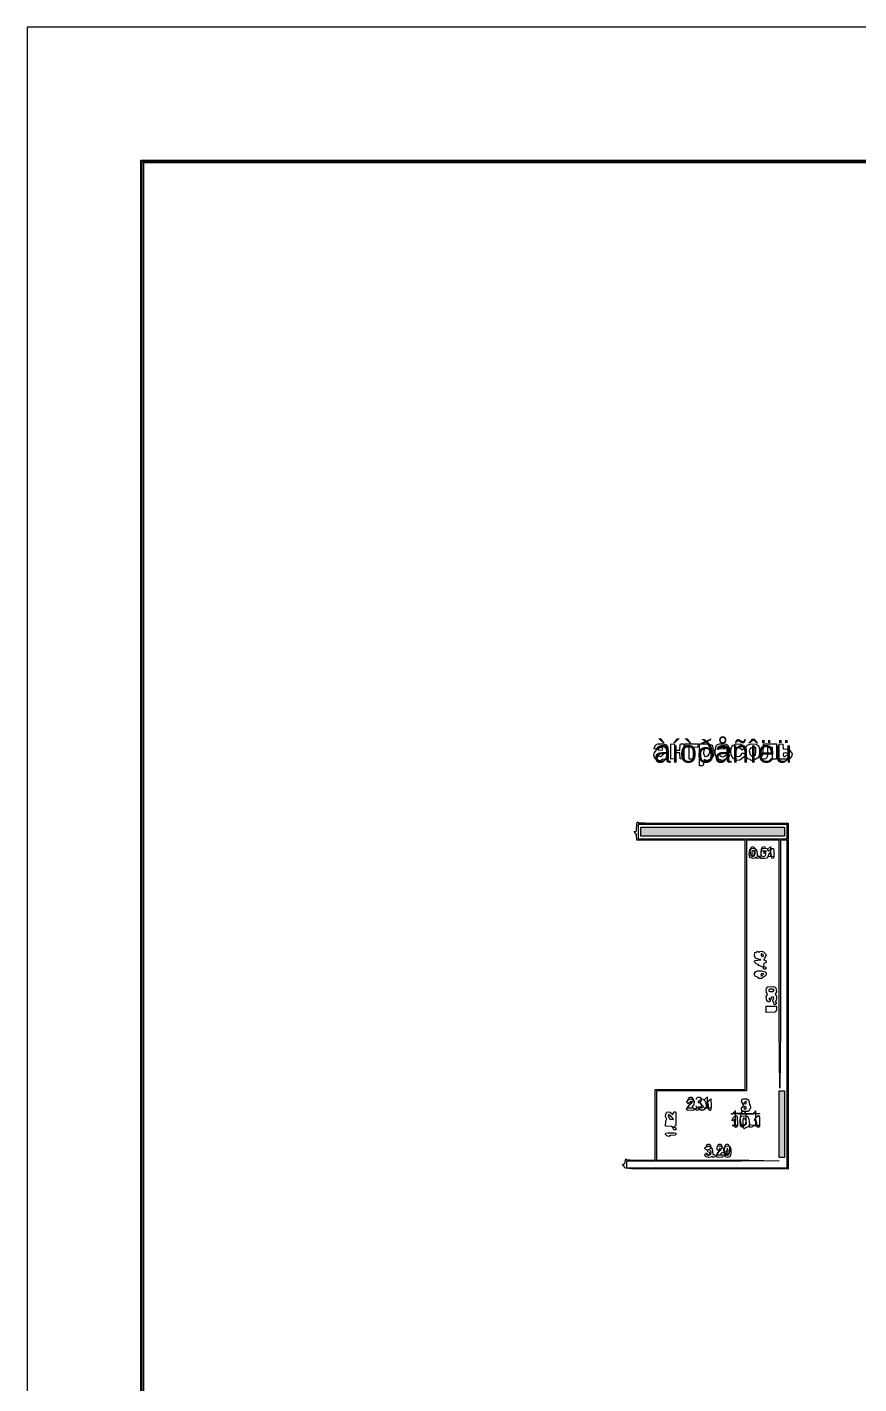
# Model space of a CAD drawing. Header units: millimetres. Extents: x 0 to 150324, y -100295 to 111760.
# Drawn here: x 0 to 21574, y 76556 to 111760 of the extents above; entities that cross this region are included whole.
import ezdxf
from ezdxf.enums import TextEntityAlignment as Align

# ---------------------------------------------------------------- set-up
doc = ezdxf.new("R2010")
doc.units = ezdxf.units.MM
for name, color, linetype in [('A-PLAN-GRAPHICS', 7, 'Continuous'), ('A-RASTER-UNDERLAY', 8, 'Continuous'), ('A-TEXT-OCR', 3, 'Continuous'), ('A-WALLS-FILL', 9, 'Continuous'), ('A-WALLS-OUTLINE', 8, 'Continuous'), ('SHEET-FRAME', 1, 'Continuous')]:
    doc.layers.add(name, color=color, linetype=linetype)
picture_1 = doc.add_image_def('image1.png', size_in_pixel=(2463, 3095))

msp = doc.modelspace()

# ---------------------------------------------------------------- hatches: boundary and pattern name
at = {"layer": 'A-WALLS-FILL'}
h = msp.add_hatch(color=9, dxfattribs=at)
h.paths.add_polyline_path([(50190, 13445), (50190, 13073), (49953, 13073), (49953, 13445), (50072, 13445)])
h.paths.add_polyline_path([(25840, 21302), (25840, 18220), (25603, 18220), (25603, 21302), (25722, 21302)])
h.paths.add_polyline_path([(64042, 21844), (64042, 18288), (63839, 18288), (63839, 21844), (63940, 21844)])
h.paths.add_polyline_path([(35391, 21370), (31801, 21370), (31801, 21878), (31936, 21878), (31936, 21505), (35221, 21505), (35221, 21810), (35391, 21810), (35391, 21590)])
h.paths.add_polyline_path([(57810, 21370), (54153, 21370), (54153, 21912), (54390, 21912), (54390, 21505), (57641, 21505), (57641, 21912), (57810, 21912), (57810, 21641)])
h.paths.add_polyline_path([(25840, 24181), (25840, 22487), (25603, 22487), (25603, 24181), (25722, 24181)])
h.paths.add_polyline_path([(64042, 24181), (64042, 22792), (63839, 22792), (63839, 24181), (63940, 24181)])
h.paths.add_polyline_path([(63771, 26077), (63771, 24350), (57810, 24350), (57810, 23165), (57676, 23168), (57569, 23196), (57269, 23199), (57269, 27805), (54390, 27805), (54390, 23199), (54153, 23199), (54153, 28042), (57269, 28042), (57269, 30717), (57506, 30717), (57506, 24486), (57878, 24486), (57878, 24587), (63534, 24587), (63534, 26077), (63652, 26077)])
h.paths.add_polyline_path([(25840, 26619), (26077, 26619), (26077, 24587), (31936, 24587), (31936, 23300), (31801, 23300), (31801, 24350), (25840, 24350), (25840, 25485)])
h.paths.add_polyline_path([(35323, 27838), (35323, 23300), (35086, 23300), (35086, 27601), (32241, 27601), (32241, 23300), (32139, 23300), (32139, 27838), (33731, 27838)])
h.paths.add_polyline_path([(41656, 24892), (41656, 25739), (41980, 25733), (42032, 25720), (42048, 25694), (42062, 24892), (41859, 24892)])
h.paths.add_polyline_path([(48091, 25739), (48091, 24892), (47650, 24892), (47650, 25739), (47871, 25739)])
h.paths.add_polyline_path([(36949, 25502), (36949, 25129), (35865, 25129), (35865, 25502), (36407, 25502)])
h.paths.add_polyline_path([(52900, 25129), (52900, 25502), (53786, 25499), (53959, 25477), (53980, 25403), (53983, 25129), (53442, 25129)])
h.paths.add_polyline_path([(26077, 34375), (26077, 29498), (25840, 29498), (25840, 34375), (25959, 34375)])
h.paths.add_polyline_path([(63771, 31056), (63771, 29769), (63534, 29769), (63534, 31056), (63652, 31056)])
h.paths.add_polyline_path([(32106, 30954), (32106, 30615), (26247, 30615), (26247, 30954), (29176, 30954)])
h.paths.add_polyline_path([(37050, 30954), (37050, 30615), (35797, 30615), (35797, 30954), (36424, 30954)])
h.paths.add_polyline_path([(53746, 31056), (53746, 30683), (52561, 30683), (52561, 31056), (53154, 31056)])
h.paths.add_polyline_path([(26077, 37490), (26077, 35560), (25840, 35560), (25840, 37490), (25959, 37490)])
h.paths.add_polyline_path([(63771, 37626), (63771, 36034), (63534, 36034), (63534, 37626), (63652, 37626)])
h.paths.add_polyline_path([(37016, 37050), (37016, 36678), (35865, 36678), (35865, 37050), (36441, 37050)])
h.paths.add_polyline_path([(53746, 37050), (53746, 36678), (52561, 36678), (52561, 37050), (53154, 37050)])
h.paths.add_polyline_path([(26077, 43451), (26077, 42469), (25840, 42469), (25840, 43451), (25959, 43451)])
h.paths.add_polyline_path([(63771, 43857), (63771, 42604), (63534, 42604), (63534, 43857), (63652, 43857)])
h.paths.add_polyline_path([(37016, 43011), (37016, 42672), (35865, 42672), (35865, 43011), (36441, 43011)])
h.paths.add_polyline_path([(53746, 43011), (53746, 42672), (52595, 42672), (52595, 43011), (53171, 43011)])
h.paths.add_polyline_path([(26077, 49750), (26077, 48429), (25840, 48429), (25840, 49750), (25959, 49750)])
h.paths.add_polyline_path([(37016, 49005), (37016, 48633), (35865, 48633), (35865, 49005), (36441, 49005)])
h.paths.add_polyline_path([(53746, 49005), (53746, 48633), (52595, 48633), (52595, 49005), (53171, 49005)])
h.paths.add_polyline_path([(63771, 51376), (63771, 48836), (63534, 48836), (63534, 51376), (63652, 51376)])
h.paths.add_polyline_path([(32410, 49141), (32410, 48937), (26247, 48937), (26247, 49141), (29329, 49141)])
h.paths.add_polyline_path([(26077, 52697), (26077, 51681), (25840, 51681), (25840, 52697), (25959, 52697)])
h.paths.add_polyline_path([(63534, 52764), (63537, 54342), (63545, 54655), (63566, 54816), (63568, 55169), (64956, 55169), (64956, 54932), (63771, 54932), (63771, 52764), (63652, 52764)])
h.paths.add_polyline_path([(41995, 54559), (41995, 53713), (41656, 53713), (41656, 54559), (41825, 54559)])
h.paths.add_polyline_path([(48023, 54559), (48023, 53713), (47650, 53713), (47650, 54559), (47837, 54559)])
h.paths.add_polyline_path([(37016, 54221), (35865, 54221), (35873, 54530), (35889, 54569), (35936, 54583), (37016, 54593), (37016, 54407)])
h.paths.add_polyline_path([(53746, 54593), (53746, 54221), (52595, 54221), (52595, 54593), (53171, 54593)])
h.paths.add_polyline_path([(25265, 55169), (26077, 55169), (26077, 54627), (25840, 54627), (25840, 54932), (25265, 54932), (25265, 55050)])
h.paths.add_polyline_path([(22860, 54932), (22860, 58894), (25840, 58894), (25840, 59707), (26077, 59707), (26077, 58657), (23097, 58657), (23097, 55169), (24113, 55169), (24113, 54932), (23487, 54932)])
h.paths.add_polyline_path([(63737, 59944), (63974, 59944), (63974, 58860), (66988, 58860), (66988, 54932), (66142, 54932), (66142, 55135), (66751, 55135), (66751, 58623), (63737, 58623), (63737, 59284)])
h.paths.add_polyline_path([(29159, 55440), (29159, 55338), (26247, 55338), (26247, 55440), (27703, 55440)])
h.paths.add_polyline_path([(35425, 55440), (35425, 55338), (29701, 55338), (29701, 55440), (32563, 55440)])
h.paths.add_polyline_path([(35933, 56422), (35933, 55338), (35594, 55338), (35594, 56422), (35763, 56422)])
h.paths.add_polyline_path([(35933, 57878), (35594, 57878), (35594, 76640), (26077, 76640), (26077, 74778), (25840, 74778), (25840, 76945), (25129, 76945), (25129, 77182), (26247, 77182), (26247, 76877), (35729, 76877), (35729, 76979), (35933, 76979), (35933, 76877), (40505, 76877), (40505, 76640), (35933, 76640), (35933, 67259)])
h.paths.add_polyline_path([(68512, 66853), (68851, 66853), (68851, 58454), (71696, 58454), (71696, 58318), (68851, 58318), (68851, 57980), (68758, 57988), (68749, 58081), (68512, 58081), (68512, 62467)])
h.paths.add_polyline_path([(54356, 58014), (54119, 58014), (54116, 58583), (54107, 58646), (54076, 58666), (54063, 58902), (54051, 76606), (50758, 76608), (48903, 76638), (45381, 76640), (45381, 76877), (49014, 76875), (51084, 76845), (54966, 76843), (54966, 76606), (54356, 76606), (54356, 64855), (54153, 64855), (54153, 64381), (54356, 64381), (54356, 58454), (54830, 58454), (54830, 58318), (54356, 58318), (54356, 58166)])
h.paths.add_polyline_path([(60079, 58454), (60079, 58318), (56015, 58318), (56015, 58454), (58047, 58454)])
h.paths.add_polyline_path([(63771, 58454), (63771, 58318), (60655, 58318), (60655, 58454), (62213, 58454)])
h.paths.add_polyline_path([(32512, 58488), (32512, 58386), (26247, 58386), (26247, 58488), (29379, 58488)])
h.paths.add_polyline_path([(35425, 58488), (35425, 58386), (33562, 58386), (33562, 58488), (34493, 58488)])
h.paths.add_polyline_path([(26077, 65634), (26077, 63195), (25840, 63195), (25840, 65634), (25959, 65634)])
h.paths.add_polyline_path([(63974, 64855), (63974, 63432), (63737, 63432), (63737, 64855), (63856, 64855)])
h.paths.add_polyline_path([(45381, 65871), (45381, 65634), (42672, 65634), (42672, 65871), (44027, 65871)])
h.paths.add_polyline_path([(63974, 66480), (63974, 65938), (63737, 65938), (63737, 66480), (63856, 66480)])
h.paths.add_polyline_path([(71188, 76437), (71188, 66074), (71086, 66074), (71086, 76437), (71137, 76437)])
h.paths.add_polyline_path([(26077, 71323), (26077, 69122), (25840, 69122), (25840, 71323), (25959, 71323)])
h.paths.add_polyline_path([(63974, 71730), (63974, 69935), (63737, 69935), (63737, 71730), (63856, 71730)])
h.paths.add_polyline_path([(56151, 76843), (63974, 76843), (63974, 75218), (63737, 75218), (63737, 76606), (56151, 76606), (56151, 76725)])
h.paths.add_polyline_path([(42266, 76132), (42266, 76471), (42425, 76468), (42467, 76454), (42490, 76422), (42503, 76132), (42384, 76132)])
h.paths.add_polyline_path([(47549, 76471), (47549, 76132), (47312, 76132), (47312, 76471), (47430, 76471)])
h.paths.add_polyline_path([(74337, 76843), (74337, 76606), (70477, 76606), (70477, 76843), (72407, 76843)])
h.paths.add_polyline_path([(41758, 86631), (41995, 86631), (41995, 76877), (44196, 76877), (44196, 76640), (41656, 76640), (41656, 76877), (41758, 76877), (41758, 81754)])
h.paths.add_polyline_path([(22725, 79417), (22962, 79417), (22962, 77182), (23978, 77182), (23978, 76945), (22725, 76945), (22725, 78181)])
h.paths.add_polyline_path([(23470, 78334), (23470, 78097), (23131, 78097), (23131, 78334), (23300, 78334)])
h.paths.add_polyline_path([(41588, 78334), (41588, 78097), (41283, 78097), (41283, 78334), (41436, 78334)])
h.paths.add_polyline_path([(22725, 81585), (22725, 91000), (24282, 91000), (24282, 90763), (22962, 90763), (22962, 81585), (22843, 81585)])
h.paths.add_polyline_path([(51545, 84836), (51545, 81957), (51308, 81957), (51308, 84836), (51427, 84836)])
h.paths.add_polyline_path([(19643, 84159), (19643, 82431), (19507, 82431), (19507, 84159), (19575, 84159)])
h.paths.add_polyline_path([(23436, 84497), (23436, 84260), (23131, 84260), (23131, 84497), (23283, 84497)])
h.paths.add_polyline_path([(41588, 84497), (41588, 84260), (41283, 84260), (41283, 84497), (41436, 84497)])
h.paths.add_polyline_path([(51139, 84497), (51139, 84260), (50834, 84260), (50834, 84497), (50986, 84497)])
h.paths.add_polyline_path([(35120, 91000), (41995, 91000), (41995, 88629), (41758, 88629), (41758, 90763), (35120, 90763), (35120, 90881)])
h.paths.add_polyline_path([(23470, 90593), (23470, 90289), (23131, 90289), (23131, 90593), (23300, 90593)])
h.paths.add_polyline_path([(29464, 90593), (29464, 90289), (29227, 90289), (29227, 90593), (29345, 90593)])
h.paths.add_polyline_path([(35458, 90593), (35458, 90289), (35255, 90289), (35255, 90593), (35357, 90593)])
h.paths.add_polyline_path([(38473, 90593), (38473, 90289), (38235, 90289), (38235, 90593), (38354, 90593)])
h.paths.add_polyline_path([(41588, 90593), (41588, 90289), (41250, 90289), (41250, 90593), (41419, 90593)])
h.paths.add_polyline_path([(19643, 91000), (19643, 90763), (15917, 90763), (15917, 91000), (17780, 91000)])
h.paths.add_polyline_path([(29566, 91000), (29566, 90763), (26247, 90763), (26247, 91000), (27906, 91000)])
h.paths.add_polyline_path([(33155, 91000), (33155, 90763), (31530, 90763), (31530, 91000), (32343, 91000)])
h.paths.add_polyline_path([(37863, 99941), (37863, 99703), (34578, 99703), (34578, 99941), (36220, 99941)])

# ---------------------------------------------------------------- linework, layer by layer
at = {"layer": 'A-PLAN-GRAPHICS'}
for points in [[(86360, 108272), (86360, 3488), (2980, 3488), (2980, 108272), (44670, 108272)], [(3014, 108238), (3014, 3522), (68343, 3522), (68343, 12260), (86326, 12260), (86326, 108238), (44670, 108238)], [(16629, 92761), (16484, 92756), (16431, 92726), (16369, 92732), (16294, 92770), (16270, 92805), (16256, 92865), (16268, 92921), (16324, 93002), (16315, 93024), (16266, 93037), (16257, 93054), (16285, 93073), (16303, 93132), (16362, 93161), (16486, 93166), (16577, 93141), (16618, 93068), (16629, 92922)], [(16360, 93010), (16454, 92999), (16480, 93004), (16493, 93024), (16476, 93059), (16437, 93066), (16394, 93051), (16361, 93016)], [(17035, 93167), (17035, 92761), (16940, 92772), (16933, 92930), (16798, 92930), (16791, 92772), (16696, 92761), (16696, 93167), (16791, 93156), (16798, 92998), (16933, 92998), (16937, 93148), (16951, 93165), (16984, 93167)], [(17170, 92761), (17170, 93066), (17077, 93074), (17069, 93167), (17407, 93167), (17398, 93073), (17272, 93066), (17272, 92761), (17221, 92761)], [(17441, 93167), (17674, 93162), (17765, 93130), (17785, 93047), (17807, 93015), (17814, 92947), (17805, 92872), (17747, 92777), (17644, 92728), (17592, 92732), (17557, 92760), (17539, 92611), (17516, 92592), (17441, 92591), (17441, 92879)], [(17594, 92832), (17630, 92839), (17671, 92870), (17710, 92944), (17702, 93018), (17652, 93062), (17585, 93055), (17551, 93007), (17545, 92915), (17557, 92866), (17580, 92838)], [(17904, 93143), (17957, 93162), (18065, 93167), (18134, 93156), (18174, 93132), (18190, 93077), (18215, 93046), (18220, 92930), (17989, 92927), (17957, 92919), (17949, 92904), (17974, 92852), (18029, 92830), (18069, 92837), (18140, 92890), (18211, 92888), (18216, 92853), (18164, 92789), (18092, 92756), (18075, 92734), (18018, 92728), (17926, 92773), (17879, 92813), (17855, 92857), (17848, 92964), (17860, 93080), (17885, 93127)], [(17949, 93049), (18020, 93032), (18118, 93046), (18048, 93065), (17950, 93051)], [(18987, 93079), (18999, 92964), (18988, 92845), (18943, 92789), (18843, 92730), (18777, 92732), (18751, 92758), (18694, 92777), (18668, 92810), (18652, 92860), (18486, 92736), (18410, 92730), (18312, 92785), (18263, 92874), (18254, 92964), (18263, 93054), (18283, 93076), (18296, 93125), (18346, 93138), (18365, 93158), (18440, 93167), (18516, 93158), (18535, 93138), (18584, 93125), (18598, 93078), (18620, 93066), (18652, 93074), (18673, 93128), (18779, 93165), (18922, 93154), (18977, 93105)], [(18369, 92866), (18397, 92839), (18452, 92831), (18501, 92853), (18543, 92927), (18583, 92925), (18612, 92897), (18626, 92943), (18623, 93012), (18613, 93028), (18589, 93031), (18544, 93003), (18474, 93056), (18404, 93058), (18372, 93030), (18361, 92994), (18363, 92883)], [(18898, 93066), (18817, 93064), (18763, 93049), (18743, 93029), (18729, 92979), (18754, 92886), (18819, 92830), (18836, 92855), (18889, 92872), (18898, 92964)], [(19439, 93167), (19439, 92761), (19338, 92761), (19338, 93066), (19202, 93066), (19200, 92862), (19182, 92794), (19157, 92771), (19119, 92762), (19060, 92763), (19035, 92779), (19040, 92813), (19095, 92891), (19101, 93167), (19270, 93167)], [(19507, 92761), (19507, 93167), (19601, 93157), (19609, 93032), (19716, 93028), (19758, 93001), (19795, 92995), (19819, 92937), (19843, 92921), (19834, 92848), (19783, 92784), (19733, 92765), (19635, 92761)], [(16360, 92885), (16388, 92844), (16426, 92831), (16473, 92859), (16514, 92906), (16519, 92924), (16509, 92930), (16473, 92902), (16362, 92889)], [(19617, 92921), (19609, 92868), (19624, 92832), (19663, 92832), (19686, 92857), (19743, 92869), (19732, 92896), (19702, 92917), (19664, 92929), (19621, 92925)], [(19744, 91101), (19744, 82127), (15675, 82134), (15516, 82149), (15497, 82191), (15444, 82246), (15505, 82275), (15528, 82398), (15549, 82378), (15642, 82368), (16290, 82364), (16290, 84193), (18627, 84193), (18627, 90661), (15816, 90661), (15808, 90811), (15748, 90885), (15797, 90900), (15810, 90917), (15819, 91088), (15833, 91135), (15869, 91115), (16027, 91110), (17797, 91101)], [(15850, 91067), (15850, 90695), (19710, 90695), (19710, 91067), (17780, 91067)], [(19710, 90661), (19541, 90661), (19540, 85808), (19524, 84226), (19509, 85808), (19507, 90661), (18661, 90661), (18661, 84159), (16324, 84159), (16324, 82364), (18722, 82362), (19507, 82347), (18531, 82331), (15545, 82330), (15545, 82161), (19710, 82161), (19710, 86411)], [(18752, 90434), (18821, 90458), (18898, 90440), (18928, 90380), (18938, 90269), (18991, 90246), (18993, 90201), (18948, 90188), (18915, 90221), (18886, 90195), (18832, 90188), (18749, 90212), (18729, 90296), (18744, 90421)], [(18822, 90390), (18800, 90371), (18798, 90283), (18810, 90259), (18838, 90255), (18860, 90274), (18863, 90351), (18854, 90383), (18830, 90390)], [(19033, 90187), (19046, 90410), (19079, 90448), (19142, 90458), (19195, 90448), (19208, 90403), (19233, 90390), (19319, 90451), (19360, 90451), (19371, 90382), (19369, 90221), (19353, 90189), (19313, 90196), (19294, 90356), (19251, 90319), (19194, 90196), (19118, 90187)], [(19167, 90378), (19117, 90387), (19101, 90346), (19109, 90326), (19125, 90325), (19167, 90372)], [(18878, 87745), (18922, 87755), (18946, 87781), (18982, 87750), (19009, 87777), (19049, 87781), (19097, 87763), (19149, 87715), (19168, 87659), (19142, 87640), (19130, 87589), (19101, 87562), (19160, 87537), (19168, 87505), (19156, 87483), (19108, 87467), (19101, 87416), (19111, 87383), (19163, 87364), (19160, 87317), (19113, 87314), (19089, 87371), (18975, 87415), (18958, 87439), (18907, 87453), (18873, 87487), (18864, 87519), (18875, 87537), (19033, 87562), (18932, 87583), (18889, 87605), (18865, 87666), (18874, 87741)], [(19044, 87714), (19038, 87659), (19082, 87648), (19100, 87658), (19097, 87673), (19047, 87715)], [(19157, 87236), (19169, 87190), (19153, 87142), (19052, 87076), (18980, 87076), (18958, 87100), (18887, 87131), (18868, 87165), (18865, 87207), (18898, 87255), (18957, 87272), (19048, 87274), (19147, 87247)], [(19099, 87194), (19050, 87204), (19034, 87162), (19041, 87143), (19057, 87142), (19100, 87189)], [(19213, 86856), (19349, 86866), (19403, 86852), (19423, 86833), (19438, 86725), (19411, 86689), (19406, 86659), (19434, 86617), (19439, 86564), (19431, 86508), (19406, 86479), (19440, 86435), (19416, 86396), (19380, 86402), (19367, 86452), (19340, 86480), (19341, 86515), (19371, 86553), (19355, 86594), (19312, 86589), (19289, 86530), (19258, 86561), (19241, 86554), (19269, 86504), (19252, 86463), (19218, 86469), (19185, 86497), (19170, 86605), (19197, 86641), (19202, 86670), (19174, 86711), (19169, 86761), (19179, 86818), (19205, 86852)], [(19237, 86774), (19240, 86747), (19264, 86735), (19352, 86736), (19371, 86759), (19368, 86786), (19344, 86798), (19264, 86798), (19238, 86781)], [(19169, 86360), (19439, 86360), (19435, 86254), (19421, 86223), (19392, 86204), (19169, 86191), (19169, 86275)], [(17233, 83954), (17285, 83925), (17303, 83880), (17297, 83802), (17238, 83732), (17303, 83702), (17301, 83664), (17266, 83652), (17133, 83654), (17103, 83671), (17123, 83715), (17238, 83861), (17231, 83884), (17214, 83884), (17149, 83823), (17114, 83854), (17112, 83876), (17165, 83932), (17212, 83953)], [(17513, 83955), (17569, 83914), (17602, 83849), (17613, 83763), (17598, 83691), (17543, 83656), (17467, 83654), (17424, 83685), (17400, 83656), (17371, 83651), (17346, 83665), (17343, 83702), (17401, 83725), (17417, 83747), (17461, 83749), (17504, 83719), (17540, 83735), (17538, 83774), (17484, 83795), (17467, 83845), (17407, 83863), (17451, 83916), (17509, 83955)], [(17721, 83651), (17684, 83665), (17673, 83795), (17645, 83841), (17674, 83901), (17737, 83955), (17746, 83733), (17728, 83653)], [(18578, 83948), (18664, 83951), (18704, 83929), (18719, 83903), (18733, 83804), (18755, 83776), (18762, 83735), (18755, 83694), (18733, 83675), (18714, 83623), (18584, 83625), (18551, 83638), (18532, 83662), (18533, 83709), (18592, 83782), (18528, 83883), (18534, 83914), (18559, 83939)], [(18594, 83833), (18644, 83823), (18660, 83864), (18652, 83884), (18637, 83885), (18594, 83838)], [(16596, 83602), (16637, 83616), (16680, 83609), (16751, 83549), (16776, 83611), (16807, 83616), (16824, 83602), (16827, 83272), (16814, 83247), (16764, 83227), (16826, 83198), (16823, 83151), (16774, 83150), (16752, 83206), (16717, 83232), (16561, 83244), (16565, 83380), (16595, 83431), (16574, 83447), (16562, 83491), (16566, 83549), (16585, 83593)], [(16763, 83420), (16708, 83490), (16639, 83549), (16630, 83500), (16657, 83471), (16669, 83424), (16761, 83419)], [(18999, 83566), (18695, 83549), (18258, 83563), (18317, 83577), (18559, 83583), (18995, 83569)], [(18405, 83213), (18375, 83212), (18361, 83227), (18344, 83408), (18329, 83410), (18310, 83381), (18289, 83392), (18308, 83448), (18369, 83508), (18406, 83511), (18418, 83476), (18423, 83293), (18411, 83217)], [(18527, 83498), (18588, 83514), (18686, 83506), (18723, 83423), (18735, 83289), (18819, 83271), (18830, 83244), (18820, 83224), (18752, 83211), (18711, 83244), (18685, 83217), (18633, 83203), (18610, 83177), (18585, 83205), (18527, 83223), (18502, 83263), (18492, 83333), (18494, 83427), (18515, 83487)], [(18580, 83447), (18561, 83410), (18563, 83297), (18577, 83281), (18633, 83279), (18658, 83301), (18653, 83390), (18621, 83436), (18586, 83447)], [(18601, 83693), (18652, 83693), (18655, 83740), (18633, 83752), (18605, 83747), (18593, 83725), (18598, 83697)], [(18972, 83517), (18994, 83476), (18999, 83363), (18994, 83234), (18974, 83211), (18937, 83225), (18922, 83371), (18876, 83385), (18865, 83408), (18892, 83459), (18960, 83516)], [(16557, 83041), (16566, 83059), (16625, 83073), (16780, 83073), (16830, 83057), (16830, 83026), (16817, 83013), (16687, 83002), (16641, 82974), (16590, 82991), (16560, 83029)], [(17842, 82446), (17796, 82433), (17763, 82465), (17734, 82439), (17680, 82433), (17598, 82457), (17578, 82499), (17592, 82529), (17631, 82530), (17654, 82504), (17685, 82500), (17707, 82511), (17712, 82540), (17700, 82562), (17653, 82575), (17632, 82629), (17585, 82643), (17580, 82686), (17638, 82709), (17657, 82736), (17726, 82706), (17771, 82646), (17786, 82513), (17839, 82491), (17846, 82455)], [(18235, 82702), (18251, 82643), (18253, 82552), (18242, 82482), (18215, 82443), (18169, 82431), (18119, 82449), (18094, 82480), (18081, 82548), (18052, 82567), (18019, 82553), (17985, 82513), (18046, 82487), (18042, 82441), (17944, 82432), (17888, 82442), (17890, 82511), (17983, 82646), (17975, 82667), (17959, 82665), (17940, 82602), (17906, 82625), (17886, 82669), (17914, 82721), (17966, 82736), (18017, 82719), (18042, 82688), (18068, 82601), (18094, 82688), (18119, 82719), (18169, 82736), (18226, 82715)], [(18174, 82500), (18186, 82598), (18169, 82669), (18148, 82611), (18120, 82579), (18132, 82536), (18162, 82503)]]:
    msp.add_lwpolyline(points, close=True, dxfattribs=at)
at = {"layer": 'A-WALLS-OUTLINE', "color": 8}
for points in [[(19643, 91000), (19643, 90763), (15917, 90763), (15917, 91000), (17780, 91000)], [(19643, 84159), (19643, 82431), (19507, 82431), (19507, 84159), (19575, 84159)]]:
    msp.add_lwpolyline(points, close=True, dxfattribs=at)
at = {"layer": 'SHEET-FRAME'}
msp.add_lwpolyline([(0, 0), (86360, 0), (86360, 111760), (0, 111760)], close=True, dxfattribs=at)

# ---------------------------------------------------------------- texts
at = {"layer": 'A-TEXT-OCR'}
for s, height, p, p2 in [('àíòðåñîëü', 587.2, (16256, 92674), (19843, 92674)), ('0.61', 276.4, (18729, 90226), (19371, 90226)), ('231', 310.9, (17103, 83694), (17746, 83694)), ('10.1', 414.3, (18258, 83235), (18999, 83235)), ('3.20', 310.9, (17578, 82475), (18253, 82475))]:
    msp.add_text(s, height=height, dxfattribs=at).set_placement(p, p2, align=Align.FIT)

# ---------------------------------------------------------------- pictures from other files: only their frames are drawn
at = {"layer": 'A-RASTER-UNDERLAY'}
image = msp.add_image(picture_1, insert=(2946, 3488), size_in_units=(83414, 104817), dxfattribs=at)
image.dxf.flags = 9

doc.saveas('drawing.dxf')
